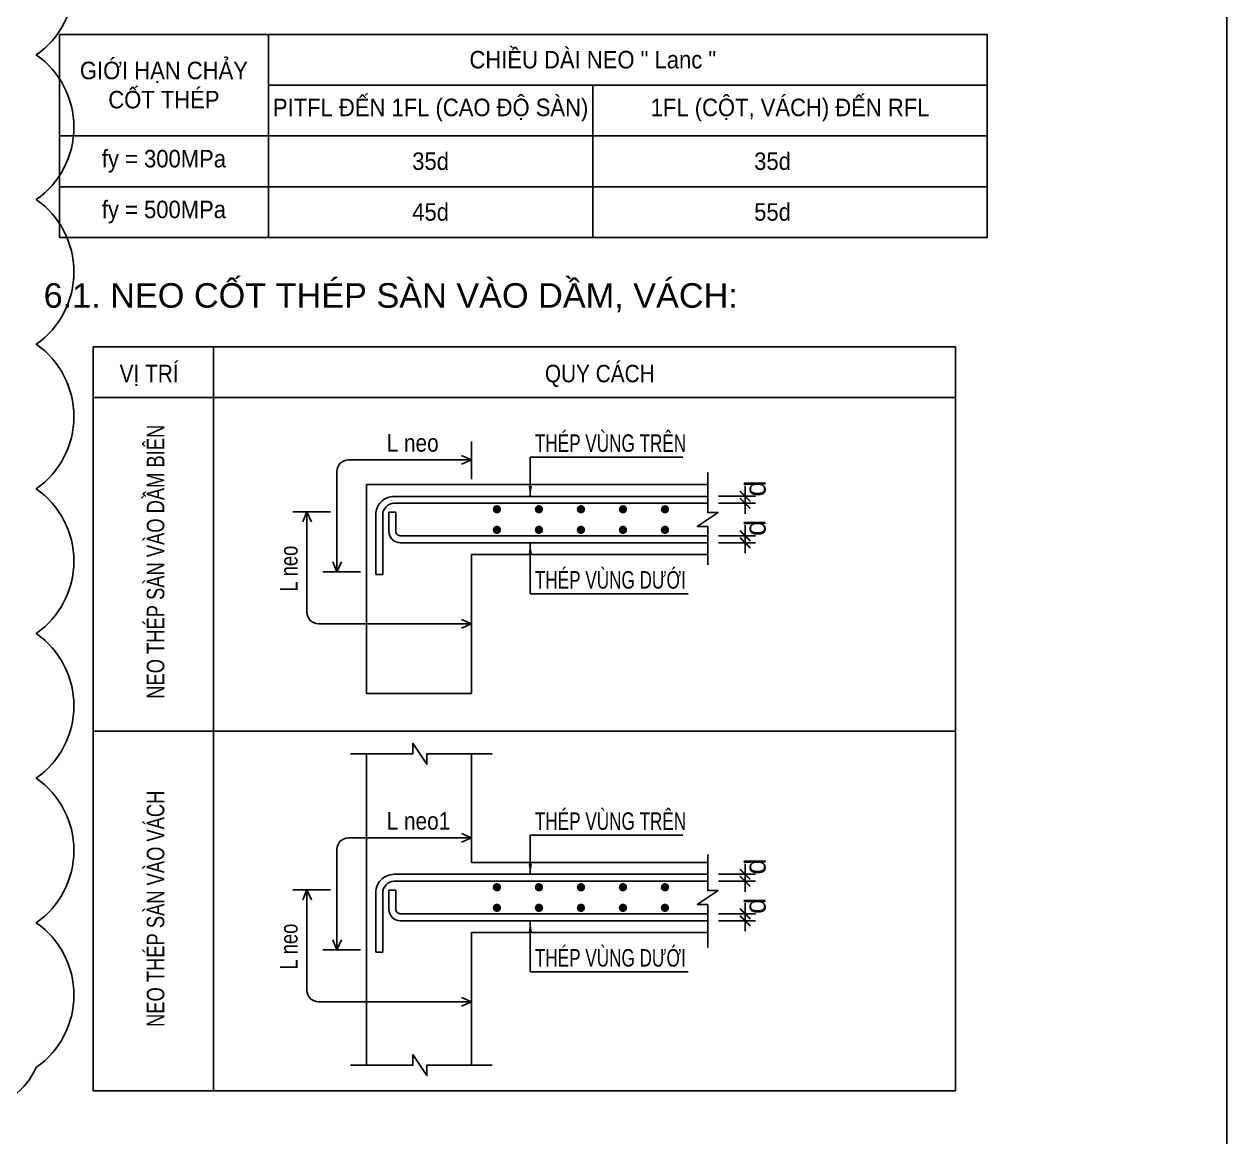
# Model space of a CAD drawing. Header units: millimetres. Extents: x -241424 to 696054, y -125618 to 93710.
# Drawn here: x 49602 to 66783, y 1363 to 17365 of the extents above; entities that cross this region are included whole.
import ezdxf
from ezdxf.enums import TextEntityAlignment as Align

# ---------------------------------------------------------------- set-up
doc = ezdxf.new("R2010")
doc.units = ezdxf.units.MM
doc.header["$LTSCALE"] = 7
doc.header["$PDMODE"] = 3
doc.layers.get('0').update_dxf_attribs({"linetype": 'CONTINUOUS'})
doc.layers.get('Defpoints').update_dxf_attribs({"color": 6, "linetype": 'CONTINUOUS'})
for name, color, linetype in [('CDC_02_DIM', 1, 'CONTINUOUS'), ('CDC_03_BORDER', 3, 'CONTINUOUS'), ('CDC_05_STEEL', 4, 'CONTINUOUS'), ('CDC_06_TEXT', 2, 'CONTINUOUS'), ('CDC_11_NOTE', 8, 'CONTINUOUS')]:
    doc.layers.add(name, color=color, linetype=linetype)
doc.styles.add('ARIAL', font='arial.ttf')
doc.dimstyles.new('DIM1-25', dxfattribs={"dimscale": 1.2, "dimtxt": 250, "dimasz": 125, "dimexe": 125, "dimexo": 0.06, "dimgap": 100, "dimtad": 1, "dimdec": 0, "dimzin": 0, "dimdsep": 46, "dimtxsty": 'ARIAL', "dimblk": 'ARCHTICK', "dimcen": 100, "dimdle": 125, "dimclrd": 256, "dimclre": 1, "dimclrt": 2, "dimadec": 0, "dimazin": 0, "dimtfac": 1, "dimtdec": 0, "dimtix": 1, "dimtmove": 2, "dimatfit": 0, "dimfxl": 1, "dimtolj": 1, "dimtzin": 0, "dimarcsym": 0})

# ---------------------------------------------------------------- blocks, each defined once
blk = doc.blocks.new('_ArchTick')
at = {"color": 0, "linetype": 'ByBlock', "const_width": 0.15}
blk.add_lwpolyline([(-0.5, -0.5), (0.5, 0.5)], dxfattribs=at)
blk = doc.blocks.new('*D222')
at = {"layer": 'CDC_02_DIM', "lineweight": -2, "transparency": 16777216}
for p, q in [((59901, 10617), (59901, 10767)), ((59901, 10617), (59901, 10517)), ((59901, 10517), (59901, 10367))]:
    blk.add_line(p, q, dxfattribs=at)
at = {"layer": 'CDC_02_DIM', "color": 1, "lineweight": -2, "transparency": 16777216}
for p, q in [((59521, 10617), (60051, 10617)), ((59521, 10517), (60051, 10517))]:
    blk.add_line(p, q, dxfattribs=at)
at = {"layer": 'Defpoints', "color": 0, "transparency": 16777216}
for p in [(59521, 10617), (59521, 10517), (59901, 10517)]:
    blk.add_point(p, dxfattribs=at)
at = {"layer": 'CDC_02_DIM', "lineweight": -2, "transparency": 16777216, "xscale": 150, "yscale": 150, "zscale": 150}
for p, rotation in [((59901, 10617), 270), ((59901, 10517), 90)]:
    blk.add_blockref('_ArchTick', p, dxfattribs=dict(at, rotation=rotation))
at = {"layer": 'CDC_02_DIM', "color": 2, "transparency": 16777216, "insert": (60046, 10729), "char_height": 300, "attachment_point": 5, "rotation": 90, "style": 'ARIAL'}
blk.add_mtext('\\A1;d', dxfattribs=at)
blk = doc.blocks.new('*D223')
at = {"layer": 'CDC_02_DIM', "lineweight": -2, "transparency": 16777216}
for p, q in [((59901, 10053), (59901, 10203)), ((59901, 10053), (59901, 9953)), ((59901, 9953), (59901, 9803))]:
    blk.add_line(p, q, dxfattribs=at)
at = {"layer": 'CDC_02_DIM', "color": 1, "lineweight": -2, "transparency": 16777216}
for p, q in [((59521, 10053), (60051, 10053)), ((59521, 9953), (60051, 9953))]:
    blk.add_line(p, q, dxfattribs=at)
at = {"layer": 'Defpoints', "color": 0, "transparency": 16777216}
for p in [(59521, 10053), (59521, 9953), (59901, 9953)]:
    blk.add_point(p, dxfattribs=at)
at = {"layer": 'CDC_02_DIM', "lineweight": -2, "transparency": 16777216, "xscale": 150, "yscale": 150, "zscale": 150}
for p, rotation in [((59901, 10053), 270), ((59901, 9953), 90)]:
    blk.add_blockref('_ArchTick', p, dxfattribs=dict(at, rotation=rotation))
at = {"layer": 'CDC_02_DIM', "color": 2, "transparency": 16777216, "insert": (60046, 10166), "char_height": 300, "attachment_point": 5, "rotation": 90, "style": 'ARIAL'}
blk.add_mtext('\\A1;d', dxfattribs=at)
blk = doc.blocks.new('*D224')
at = {"layer": 'CDC_02_DIM', "lineweight": -2, "transparency": 16777216}
for p, q in [((59901, 5216), (59901, 5366)), ((59901, 5216), (59901, 5116)), ((59901, 5116), (59901, 4966))]:
    blk.add_line(p, q, dxfattribs=at)
at = {"layer": 'CDC_02_DIM', "color": 1, "lineweight": -2, "transparency": 16777216}
for p, q in [((59521, 5216), (60051, 5216)), ((59521, 5116), (60051, 5116))]:
    blk.add_line(p, q, dxfattribs=at)
at = {"layer": 'Defpoints', "color": 0, "transparency": 16777216}
for p in [(59521, 5216), (59521, 5116), (59901, 5116)]:
    blk.add_point(p, dxfattribs=at)
at = {"layer": 'CDC_02_DIM', "lineweight": -2, "transparency": 16777216, "xscale": 150, "yscale": 150, "zscale": 150}
for p, rotation in [((59901, 5216), 270), ((59901, 5116), 90)]:
    blk.add_blockref('_ArchTick', p, dxfattribs=dict(at, rotation=rotation))
at = {"layer": 'CDC_02_DIM', "color": 2, "transparency": 16777216, "insert": (60046, 5328), "char_height": 300, "attachment_point": 5, "rotation": 90, "style": 'ARIAL'}
blk.add_mtext('\\A1;d', dxfattribs=at)
blk = doc.blocks.new('*D225')
at = {"layer": 'CDC_02_DIM', "color": 1, "lineweight": -2, "transparency": 16777216}
for p, q in [((59521, 4652), (60051, 4652)), ((59521, 4552), (60051, 4552))]:
    blk.add_line(p, q, dxfattribs=at)
at = {"layer": 'CDC_02_DIM', "lineweight": -2, "transparency": 16777216}
for p, q in [((59901, 4652), (59901, 4802)), ((59901, 4652), (59901, 4552)), ((59901, 4552), (59901, 4402))]:
    blk.add_line(p, q, dxfattribs=at)
at = {"layer": 'Defpoints', "color": 0, "transparency": 16777216}
for p in [(59521, 4652), (59521, 4552), (59901, 4552)]:
    blk.add_point(p, dxfattribs=at)
at = {"layer": 'CDC_02_DIM', "lineweight": -2, "transparency": 16777216, "xscale": 150, "yscale": 150, "zscale": 150}
for p, rotation in [((59901, 4652), 270), ((59901, 4552), 90)]:
    blk.add_blockref('_ArchTick', p, dxfattribs=dict(at, rotation=rotation))
at = {"layer": 'CDC_02_DIM', "color": 2, "transparency": 16777216, "insert": (60046, 4765), "char_height": 300, "attachment_point": 5, "rotation": 90, "style": 'ARIAL'}
blk.add_mtext('\\A1;d', dxfattribs=at)

msp = doc.modelspace()

# ---------------------------------------------------------------- linework, layer by layer
at = {"layer": 'CDC_02_DIM'}
for points, elevation in [([(59366.1, 10956.1), (59366.1, 10385), (59516.2, 10385), (59216.1, 10184.9), (59366.1, 10184.9), (59366.1, 9636.9)], -0.3), ([(54265.3, 6939.4), (55155.9, 6939.4), (55155.9, 7089.4), (55356, 6789.3), (55356, 6939.4), (56286.8, 6939.4)], -0.7), ([(59366.1, 5498.8), (59366.1, 4984), (59516.2, 4984), (59216.1, 4783.9), (59366.1, 4783.9), (59366.1, 4168.8)], -0.7), ([(54265.3, 2490.1), (55155.9, 2490.1), (55155.9, 2640.2), (55356, 2340), (55356, 2490.1), (56286.8, 2490.1)], -0.7)]:
    msp.add_lwpolyline(points, dxfattribs=dict(at, elevation=elevation))
at = {"layer": 'CDC_03_BORDER'}
for p, q in [((66783, 1362.7), (66783, 55115.3)), ((53091.4, 17217), (53091.4, 14315.7)), ((53091.4, 16491.7), (63359.9, 16491.7)), ((57725.6, 16491.7), (57725.6, 14315.7)), ((50107.2, 15766.4), (63359.9, 15766.4)), ((50107.2, 15041), (63359.9, 15041)), ((54493.3, 10785.2, -0.3), (54493.3, 7800, -0.3)), ((54493.3, 10785.2, -0.3), (59366.1, 10785.2, -0.3)), ((55993.2, 9784.7, -0.3), (59366.1, 9784.7, -0.3)), ((55993.2, 9784.7, -0.3), (55993.2, 7800, -0.3)), ((54493.3, 7800, -0.3), (55993.2, 7800, -0.3)), ((54493.3, 6939.4, -0.7), (54493.3, 2490.1, -0.7)), ((55993.2, 6939.4, -0.7), (55993.2, 5384.2, -0.7)), ((55993.2, 5384.2, -0.7), (59366.1, 5384.2, -0.7)), ((55993.2, 4383.7, -0.7), (59366.1, 4383.7, -0.7)), ((55993.2, 4383.7, -0.7), (55993.2, 2490.1, -0.7))]:
    msp.add_line(p, q, dxfattribs=at)
msp.add_lwpolyline([(50107.2, 17217), (63359.9, 17217), (63359.9, 14315.7), (50107.2, 14315.7)], close=True, dxfattribs=at)
at = {"layer": 'CDC_05_STEEL'}
for p, q in [((54912.4, 10389.9, -0.3), (54812.4, 10389.9, -0.3)), ((54625.1, 9501.9, -0.3), (54725.1, 9501.9, -0.3)), ((54912.4, 4988.9, -0.7), (54812.4, 4988.9, -0.7)), ((54625.1, 4100.9, -0.7), (54725.1, 4100.9, -0.7))]:
    msp.add_line(p, q, dxfattribs=at)
for points, elevation in [([(59366.1, 10616.5), (54888.7, 10616.5, 0.4142136), (54625.1, 10352.9), (54625.1, 9501.9)], -0.3), ([(59366.1, 10516.5), (54888.7, 10516.5, 0.4142136), (54725.1, 10352.9), (54725.1, 9501.9)], -0.3), ([(59366.1, 9953.5), (54976.1, 9953.5, -0.4142136), (54812.4, 10117.1), (54812.4, 10389.9)], -0.3), ([(59366.1, 10053.5), (54976.1, 10053.5, -0.4142136), (54912.4, 10117.1), (54912.4, 10389.9)], -0.3), ([(59366.1, 5215.5), (54888.7, 5215.5, 0.4142136), (54625.1, 4951.9), (54625.1, 4100.9)], -0.7), ([(59366.1, 5115.5), (54888.7, 5115.5, 0.4142136), (54725.1, 4951.9), (54725.1, 4100.9)], -0.7), ([(59366.1, 4552.5), (54976.1, 4552.5, -0.4142136), (54812.4, 4716.1), (54812.4, 4988.9)], -0.7), ([(59366.1, 4652.5), (54976.1, 4652.5, -0.4142136), (54912.4, 4716.1), (54912.4, 4988.9)], -0.7)]:
    msp.add_lwpolyline(points, format="xyb", dxfattribs=dict(at, elevation=elevation))
at = {"layer": 'CDC_05_STEEL', "const_width": 59.4}
for points, elevation in [([(56385.8, 10432, -1), (56326.4, 10432, -1)], -0.3), ([(56985.8, 10432, -1), (56926.4, 10432, -1)], -0.3), ([(57585.8, 10432, -1), (57526.4, 10432, -1)], -0.3), ([(58185.8, 10432, -1), (58126.4, 10432, -1)], -0.3), ([(58785.8, 10432, -1), (58726.4, 10432, -1)], -0.3), ([(56385.8, 10137.8, 1), (56326.4, 10137.8, 1)], -0.3), ([(56985.8, 10137.8, 1), (56926.4, 10137.8, 1)], -0.3), ([(57585.8, 10137.8, 1), (57526.4, 10137.8, 1)], -0.3), ([(58185.8, 10137.8, 1), (58126.4, 10137.8, 1)], -0.3), ([(58785.8, 10137.8, 1), (58726.4, 10137.8, 1)], -0.3), ([(56385.8, 5031, -1), (56326.4, 5031, -1)], -0.7), ([(56985.8, 5031, -1), (56926.4, 5031, -1)], -0.7), ([(57585.8, 5031, -1), (57526.4, 5031, -1)], -0.7), ([(58185.8, 5031, -1), (58126.4, 5031, -1)], -0.7), ([(58785.8, 5031, -1), (58726.4, 5031, -1)], -0.7), ([(56385.8, 4736.8, 1), (56326.4, 4736.8, 1)], -0.7), ([(56985.8, 4736.8, 1), (56926.4, 4736.8, 1)], -0.7), ([(57585.8, 4736.8, 1), (57526.4, 4736.8, 1)], -0.7), ([(58185.8, 4736.8, 1), (58126.4, 4736.8, 1)], -0.7), ([(58785.8, 4736.8, 1), (58726.4, 4736.8, 1)], -0.7)]:
    msp.add_lwpolyline(points, format="xyb", close=True, dxfattribs=dict(at, elevation=elevation))
at = {"layer": 'CDC_11_NOTE'}
for p, q in [((52305.8, 12750.4), (52305.8, 2122.4, -0.3)), ((62903.6, 12750.4), (62903.6, 2122.4, -0.3)), ((50588.8, 12030.8), (62903.6, 12030.8)), ((55993.2, 11400.5, -0.3), (55993.2, 10862.4, -0.3)), ((53980.4, 10393.7, -0.3), (53442.2, 10393.7, -0.3)), ((54408.4, 9538.9, -0.3), (53870.2, 9538.9, -0.3)), ((50588.8, 7260.1, -0.3), (62903.6, 7260.1, -0.3)), ((55993.2, 5999.6, -0.7), (55993.2, 5384.2, -0.7)), ((53980.4, 4992.7, -0.7), (53442.2, 4992.7, -0.7)), ((54408.4, 4137.9, -0.7), (53870.2, 4137.9, -0.7))]:
    msp.add_line(p, q, dxfattribs=at)
msp.add_lwpolyline([(62903.6, 12750.4), (50588.8, 12750.4), (50588.8, 2122.4), (62903.6, 2122.4)], dxfattribs=at)
for points, elevation in [([(55851.3, 11076.9), (55993.2, 11136.2), (55851.3, 11201.3)], -0.3), ([(53583.2, 10251.8), (53642.5, 10393.7), (53707.6, 10251.8)], -0.3), ([(54011.3, 9680.8), (54070.6, 9538.9), (54135.7, 9680.8)], -0.3), ([(55851.3, 8855.7), (55993.2, 8796.4), (55851.3, 8731.3)], -0.3), ([(55851.3, 5675.9), (55993.2, 5735.2), (55851.3, 5800.3)], -0.7), ([(53583.2, 4850.8), (53642.5, 4992.7), (53707.6, 4850.8)], -0.7), ([(54011.3, 4279.8), (54070.6, 4137.9), (54135.7, 4279.8)], -0.7), ([(55851.3, 3454.7), (55993.2, 3395.4), (55851.3, 3330.3)], -0.7)]:
    msp.add_lwpolyline(points, dxfattribs=dict(at, elevation=elevation))
for points, elevation in [([(55993.2, 11136.2), (54234.2, 11136.2, 0.4142136), (54070.6, 10972.5), (54070.6, 9538.9)], -0.3), ([(55993.2, 8796.4), (53806.2, 8796.4, -0.4142136), (53642.5, 8960), (53642.5, 10393.7)], -0.3), ([(55993.2, 5735.2), (54234.2, 5735.2, 0.4142136), (54070.6, 5571.6), (54070.6, 4137.9)], -0.7), ([(55993.2, 3395.4), (53806.2, 3395.4, -0.4142136), (53642.5, 3559.1), (53642.5, 4992.7)], -0.7)]:
    msp.add_lwpolyline(points, format="xyb", dxfattribs=dict(at, elevation=elevation))
at = {"layer": 'Defpoints'}
msp.add_lwpolyline([(31493.8, 2139.5, 0.5205671), (33560.5, 2139.5, 0.5205671), (35627.2, 2139.5, 0.5205671), (37693.8, 2139.5, 0.5205671), (39760.5, 2139.5, 0.5205671), (41827.2, 2139.5, 0.5205671), (43893.8, 2139.5, 0.5205671), (45960.5, 2139.5, 0.5205671), (48027.2, 2139.5, 0.5205671), (49776.7, 2456.6, 0.5205671), (49776.7, 4523.3, 0.5205671), (49776.7, 6590, 0.5205671), (49776.7, 8656.7, 0.5205671), (49776.7, 10723.3, 0.5205671), (49776.7, 12790, 0.5205671), (49776.7, 14856.7, 0.5205671), (49776.7, 16923.3, 0.5205671), (49776.7, 18990, 0.5205671)], format="xyb", dxfattribs=at)

# ---------------------------------------------------------------- texts
at = {"layer": 'CDC_06_TEXT', "color": 4, "style": 'ARIAL'}
msp.add_text('6.1. NEO CỐT THÉP SÀN VÀO DẦM, VÁCH:', height=350, dxfattribs=at).set_placement((49881.1, 13487.3), align=Align.MIDDLE_LEFT)
at = {"layer": 'CDC_06_TEXT', "style": 'ARIAL'}
for s, width, p in [('VỊ TRÍ', 0.85, (50967.9, 12246.3, 0.3)), ('QUY CÁCH', 0.85, (57041.3, 12246.3, 0.3)), ('THÉP VÙNG TRÊN', 0.7, (56898.8, 11251.7, -0.3)), ('L neo', 0.85, (54780.9, 11255, -0.3)), ('THÉP VÙNG DƯỚI', 0.7, (56898.8, 9297.9, -0.3)), ('L neo1', 0.85, (54780.9, 5854, -0.7)), ('THÉP VÙNG TRÊN', 0.7, (56898.8, 5850.8, -0.7)), ('THÉP VÙNG DƯỚI', 0.7, (56898.8, 3896.9, -0.7))]:
    msp.add_text(s, height=250, dxfattribs=dict(at, width=width)).set_placement(p)
at = {"layer": 'CDC_06_TEXT', "style": 'ARIAL', "width": 0.75}
for s, p in [('NEO THÉP SÀN VÀO DẦM BIÊN', (51604.5, 7724.5)), ('L neo', (53508.7, 9255.7, -0.3)), ('NEO THÉP SÀN VÀO VÁCH', (51604.5, 3034.7, -0.3)), ('L neo', (53508.7, 3854.7, -0.7))]:
    msp.add_text(s, height=250, rotation=90, dxfattribs=at).set_placement(p)
at = {"layer": 'CDC_06_TEXT', "char_height": 250, "attachment_point": 5, "style": 'ARIAL'}
for s, insert, width in [('{\\W0.9;CHIỀU DÀI NEO " Lanc " }', (57725.6, 16854.4), 6409.225), ('{\\W0.9;GIỚI HẠN CHẢY CỐT THÉP }', (51599.3, 16491.7), 2547.078), ('{\\W0.9;PITFL ĐẾN 1FL (CAO ĐỘ SÀN)}', (55408.5, 16136.1), 4804.089), ('{\\W0.9;1FL (CỘT, VÁCH) ĐẾN RFL }', (60542.7, 16136.1), 6250.101), ('{\\W0.9;fy = 300MPa }', (51599.3, 15403.7), 2733.349), ('{\\W0.9;35d}', (55408.5, 15403.7), 1550.017), ('{\\W0.9;35d }', (60292.7, 15403.7), 2550.017), ('{\\W0.9;fy = 500MPa }', (51599.3, 14678.3), 2557.106), ('{\\W0.9;45d }', (55408.5, 14678.3), 1550.017), ('{\\W0.9;55d}', (60292.7, 14678.3), 2550.017)]:
    msp.add_mtext(s, dxfattribs=dict(at, insert=insert, width=width))

# ---------------------------------------------------------------- dimensions: what is measured, and where the dimension line sits
at = {"layer": 'CDC_02_DIM'}
for base, p1, p2, picture, middle in [((59901.2, 10516.5, -0.3), (59521.2, 10616.5, -0.3), (59521.2, 10516.5, -0.3), '*D222', (60046.2, 10729.3, -0.3)), ((59901.2, 9953.5, -0.3), (59521.2, 10053.5, -0.3), (59521.2, 9953.5, -0.3), '*D223', (60046.2, 10166.2, -0.3)), ((59901.2, 5115.5, -0.7), (59521.2, 5215.5, -0.7), (59521.2, 5115.5, -0.7), '*D224', (60046.2, 5328.3, -0.7)), ((59901.2, 4552.5, -0.7), (59521.2, 4652.5, -0.7), (59521.2, 4552.5, -0.7), '*D225', (60046.2, 4765.2, -0.7))]:
    dim = msp.add_linear_dim(base=base, p1=p1, p2=p2, angle=270, text='d', dimstyle='DIM1-25', override={"dimtxsty": 'ARIAL'}, dxfattribs=at)
    dim.commit()
    dim.dimension.update_dxf_attribs({"geometry": picture, "text_midpoint": middle, "dimtype": 160})

# ---------------------------------------------------------------- leaders
at = {"layer": 'CDC_11_NOTE'}
for points in [[(56832.6, 10616.5, -0.3), (56832.6, 11175, -0.3), (59012.7, 11175, -0.3)], [(56832.6, 9936.3, -0.3), (56832.6, 9221.1, -0.3), (59086.4, 9221.1, -0.3)], [(56832.6, 5215.5, -0.7), (56832.6, 5774, -0.7), (59012.7, 5774, -0.7)], [(56832.6, 4535.3, -0.7), (56832.6, 3820.1, -0.7), (59087.7, 3820.1, -0.7)]]:
    msp.add_leader(points, dimstyle='DIM1-25', override={"dimtxsty": 'ARIAL'}, dxfattribs=at)

doc.saveas('drawing.dxf')
